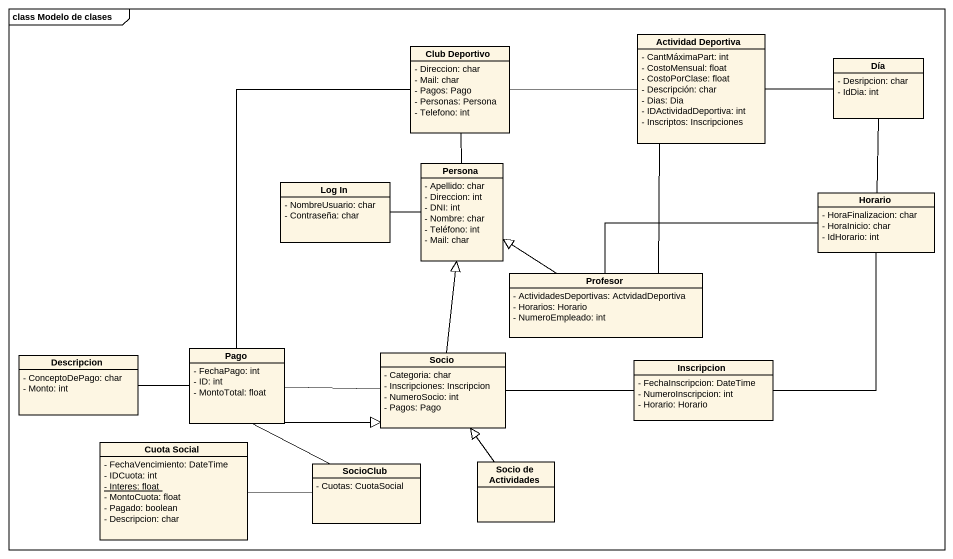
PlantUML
@startuml
mainframe class Modelo de clases
hide circle
hide empty members
skinparam classAttributeIconSize 0
class "Club Deportivo" as Club_Deportivo {
  - Direccion: char
  - Mail: char
  - Pagos: Pago
  - Personas: Persona
  - Telefono: int
}
class "Actividad Deportiva" as Actividad_Deportiva {
  - CantMáximaPart: int
  - CostoMensual: float
  - CostoPorClase: float
  - Descripción: char
  - Dias: Dia
  - IDActividadDeportiva: int
  - Inscriptos: Inscripciones
}
class Día {
  - Desripcion: char
  - IdDia: int
}
class Persona {
  - Apellido: char
  - Direccion: int
  - DNI: int
  - Nombre: char
  - Teléfono: int
  - Mail: char
}
class "Log In" as Log_In {
  - NombreUsuario: char
  - Contraseña: char
}
class Horario {
  - HoraFinalizacion: char
  - HoraInicio: char
  - IdHorario: int
}
class Profesor {
  - ActividadesDeportivas: ActvidadDeportiva
  - Horarios: Horario
  - NumeroEmpleado: int
}
class Descripcion {
  - ConceptoDePago: char
  - Monto: int
}
class Pago {
  - FechaPago: int
  - ID: int
  - MontoTotal: float
}
class Socio {
  - Categoria: char
  - Inscripciones: Inscripcion
  - NumeroSocio: int
  - Pagos: Pago
}
class Inscripcion {
  - FechaInscripcion: DateTime
  - NumeroInscripcion: int
  - Horario: Horario
}
class "Cuota Social" as Cuota_Social {
  - FechaVencimiento: DateTime
  - IDCuota: int
  {static} - Interes: float
  - MontoCuota: float
  - Pagado: boolean
  - Descripcion: char
}
class SocioClub {
  - Cuotas: CuotaSocial
}
class "Socio de Actividades" as Socio_de_Actividades
Club_Deportivo -- Persona
Actividad_Deportiva -left- Club_Deportivo
Actividad_Deportiva -right- Día
Actividad_Deportiva -- Profesor
Día -- Horario
Persona -left- Log_In
Profesor -up-|> Persona
Profesor -right- Horario
Pago -up- Club_Deportivo
Pago -left- Descripcion
Socio -up-|> Persona
Socio -left- Pago
Socio -right- Inscripcion
Inscripcion -up- Horario
SocioClub -up-|> Socio
SocioClub -left- Cuota_Social
Socio_de_Actividades -up-|> Socio
@enduml
